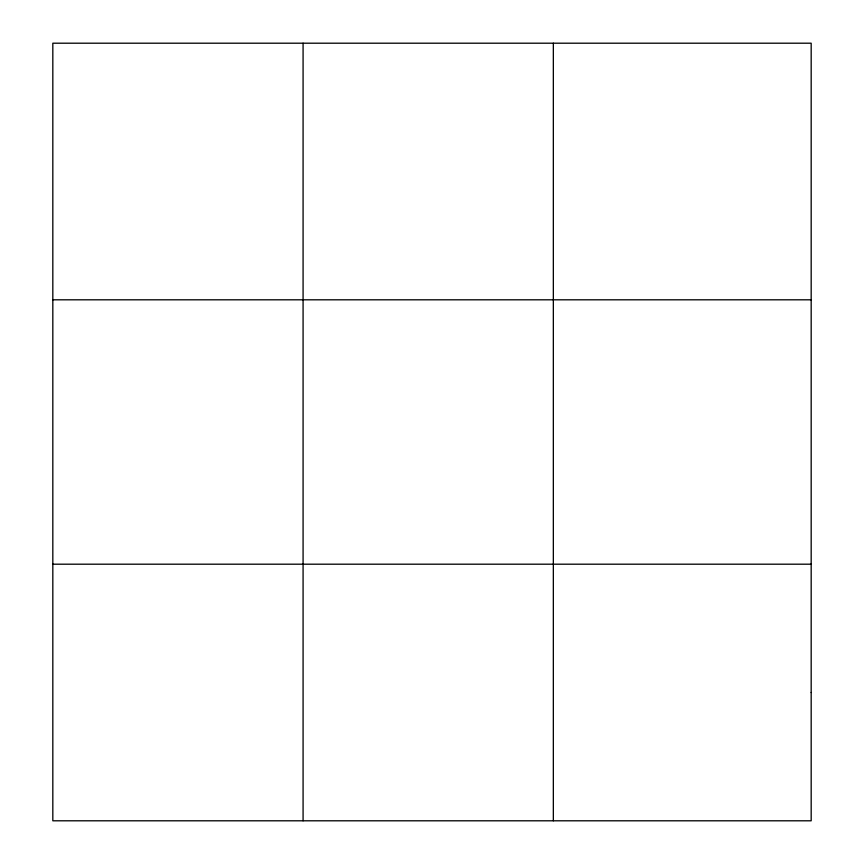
<?xml version="1.0" encoding="UTF-8"?>
<svg xmlns="http://www.w3.org/2000/svg" width="864" height="864" viewBox="0 0 864 864"><rect width="100%" height="100%" fill="white"/><g stroke="black" fill="none" stroke-linecap="round" stroke-linejoin="round"><path stroke-width="1.3" d="M303.08 43.2L303.08 820.8M553.338 43.2L553.338 820.8M52.823 299.808L811.177 299.808M52.823 564.192L811.177 564.192M811.177 692.496L811.177 820.8L52.823 820.8L52.823 43.2L811.177 43.2L811.177 692.496"/></g></svg>
